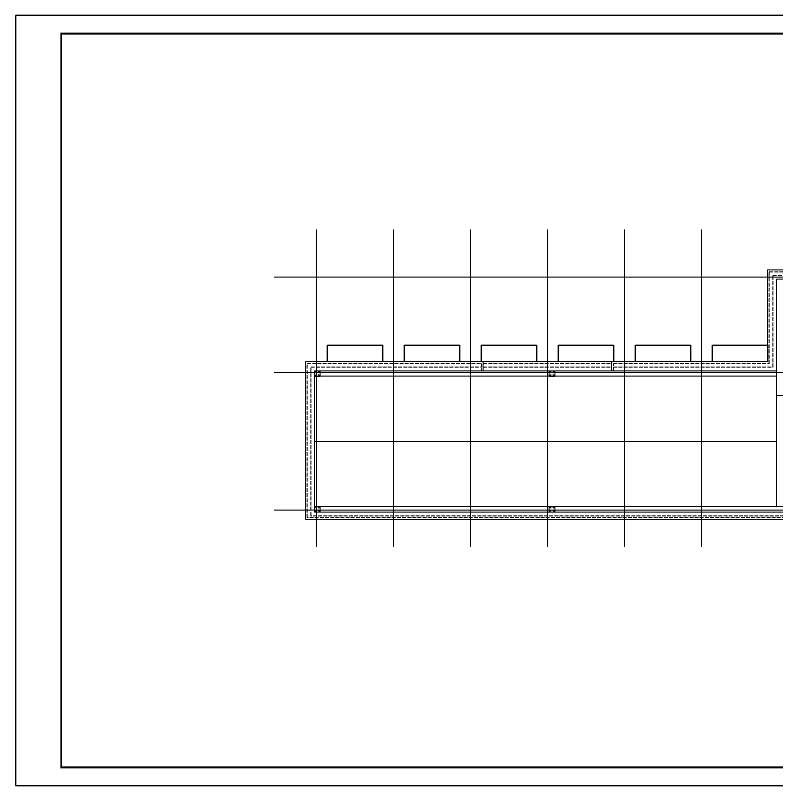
# Model space of a CAD drawing. Extents: x 1188826 to 1909461, y 608442 to 1651179.
# Drawn here: x 1791251 to 1832772, y 1069910 to 1111910 of the extents above; entities that cross this region are included whole.
import ezdxf

# ---------------------------------------------------------------- set-up
doc = ezdxf.new("R2010")
doc.units = 0
doc.header["$LTSCALE"] = 1000
doc.header["$MEASUREMENT"] = 0
for name, pattern in [('ACAD_ISO10W100', [18.5, 12, -3, 0.5, -3]), ('DASH', [0.35, 0.25, -0.1]), ('DOTE', [2.42, 2, -0.2, 0.02, -0.2])]:
    doc.linetypes.add(name, pattern=pattern)
for name, color, linetype, lineweight in [('DOTE', 19, 'DOTE', 9), ('平面-分水线', 214, 'Continuous', 15), ('平面-排水沟', 86, 'Continuous', 15), ('平面-看线', 45, 'Continuous', 15)]:
    doc.layers.add(name, color=color, linetype=linetype, lineweight=lineweight)
doc.layers.add('图框', color=140, linetype='Continuous')
doc.layers.add('立面', color=73, linetype='Continuous')

# ---------------------------------------------------------------- blocks, each defined once
blk = doc.blocks.new('R5T6Y7TRF')
at = {"layer": '平面-分水线', "elevation": -134}
blk.add_lwpolyline([(392485, -26438), (392785, -26438), (392785, -26738), (392485, -26738)], close=True, dxfattribs=at)
for points in [[(392485, -26438), (392582, -26534)], [(392688, -26534), (392785, -26438)], [(392485, -26738), (392593, -26629)], [(392676, -26629), (392785, -26738)]]:
    blk.add_lwpolyline(points, dxfattribs=at)

msp = doc.modelspace()

# ---------------------------------------------------------------- linework, layer by layer
at = {"layer": 'DOTE', "linetype": 'ACAD_ISO10W100', "ltscale": 100}
for p, q in [((1807672, 1100229), (1807672, 1082929)), ((1811872, 1100229), (1811872, 1082929)), ((1816072, 1100229), (1816072, 1082929)), ((1820272, 1100229), (1820272, 1082929)), ((1824472, 1100229), (1824472, 1082929)), ((1828672, 1100229), (1828672, 1082929)), ((1851972, 1097629), (1805372, 1097629)), ((1851972, 1092429), (1805372, 1092429)), ((1805372, 1084929), (1851972, 1084929))]:
    msp.add_line(p, q, dxfattribs=at)
at = {"layer": '图框'}
msp.add_lwpolyline([(1791251, 1069910), (1865551, 1069910), (1865551, 1111910), (1791251, 1111910)], close=True, dxfattribs=at)
at = {"layer": '图框', "const_width": 100}
msp.add_lwpolyline([(1793751, 1070910), (1864551, 1070910), (1864551, 1110910), (1793751, 1110910)], close=True, dxfattribs=at)
at = {"layer": '平面-排水沟'}
for points in [[(1832772, 1092529), (1832772, 1085129)], [(1807572, 1092229), (1832772, 1092229)], [(1832772, 1091179), (1849772, 1091179)], [(1807572, 1088679), (1832772, 1088679)], [(1849772, 1085129), (1807572, 1085129)]]:
    msp.add_lwpolyline(points, dxfattribs=at)
at = {"layer": '平面-看线'}
for points in [[(1823772, 1092529), (1823772, 1093029), (1832272, 1093029), (1832272, 1098029), (1850172, 1098029), (1850172, 1084429), (1807072, 1084429), (1807072, 1093029), (1816772, 1093029), (1816772, 1092529)], [(1816772, 1093029), (1823772, 1093029)]]:
    msp.add_lwpolyline(points, dxfattribs=at)
at = {"layer": '平面-看线', "linetype": 'DASH', "ltscale": 0.8}
for points in [[(1823872, 1092529), (1823872, 1092929), (1832372, 1092929), (1832372, 1097929), (1850072, 1097929), (1850072, 1084529), (1807172, 1084529), (1807172, 1092929), (1816672, 1092929), (1816672, 1092529)], [(1823872, 1092729), (1832572, 1092729), (1832572, 1097729), (1849972, 1097729), (1849972, 1084629), (1807372, 1084629), (1807372, 1092729), (1816672, 1092729)], [(1816772, 1092929), (1823772, 1092929)], [(1816772, 1092729), (1823772, 1092729)]]:
    msp.add_lwpolyline(points, dxfattribs=at)
at = {"layer": '平面-看线'}
msp.add_lwpolyline([(1807572, 1092529), (1832772, 1092529), (1832772, 1097529), (1849772, 1097529), (1849772, 1084829), (1807572, 1084829)], close=True, dxfattribs=at)
at = {"layer": '立面', "color": 4}
for points in [[(1808272, 1093029), (1808272, 1093929), (1811272, 1093929), (1811272, 1093029)], [(1812472, 1093029), (1812472, 1093929), (1815472, 1093929), (1815472, 1093029)], [(1816672, 1093029), (1816672, 1093929), (1819672, 1093929), (1819672, 1093029)], [(1820872, 1093029), (1820872, 1093929), (1823872, 1093929), (1823872, 1093029)], [(1825072, 1093029), (1825072, 1093929), (1828072, 1093929), (1828072, 1093029)], [(1829272, 1093029), (1829272, 1093929), (1832272, 1093929), (1832272, 1093029)]]:
    msp.add_lwpolyline(points, dxfattribs=at)

# ---------------------------------------------------------------- block references
at = {"color": 2}
for p in [(1415087, 1118966, 134), (1415087, 1111566, 134)]:
    msp.add_blockref('R5T6Y7TRF', p, dxfattribs=at)
at = {"color": 2, "xscale": -1}
for p in [(2213157, 1118966, 134), (2213157, 1111566, 134)]:
    msp.add_blockref('R5T6Y7TRF', p, dxfattribs=at)

doc.saveas('drawing.dxf')
